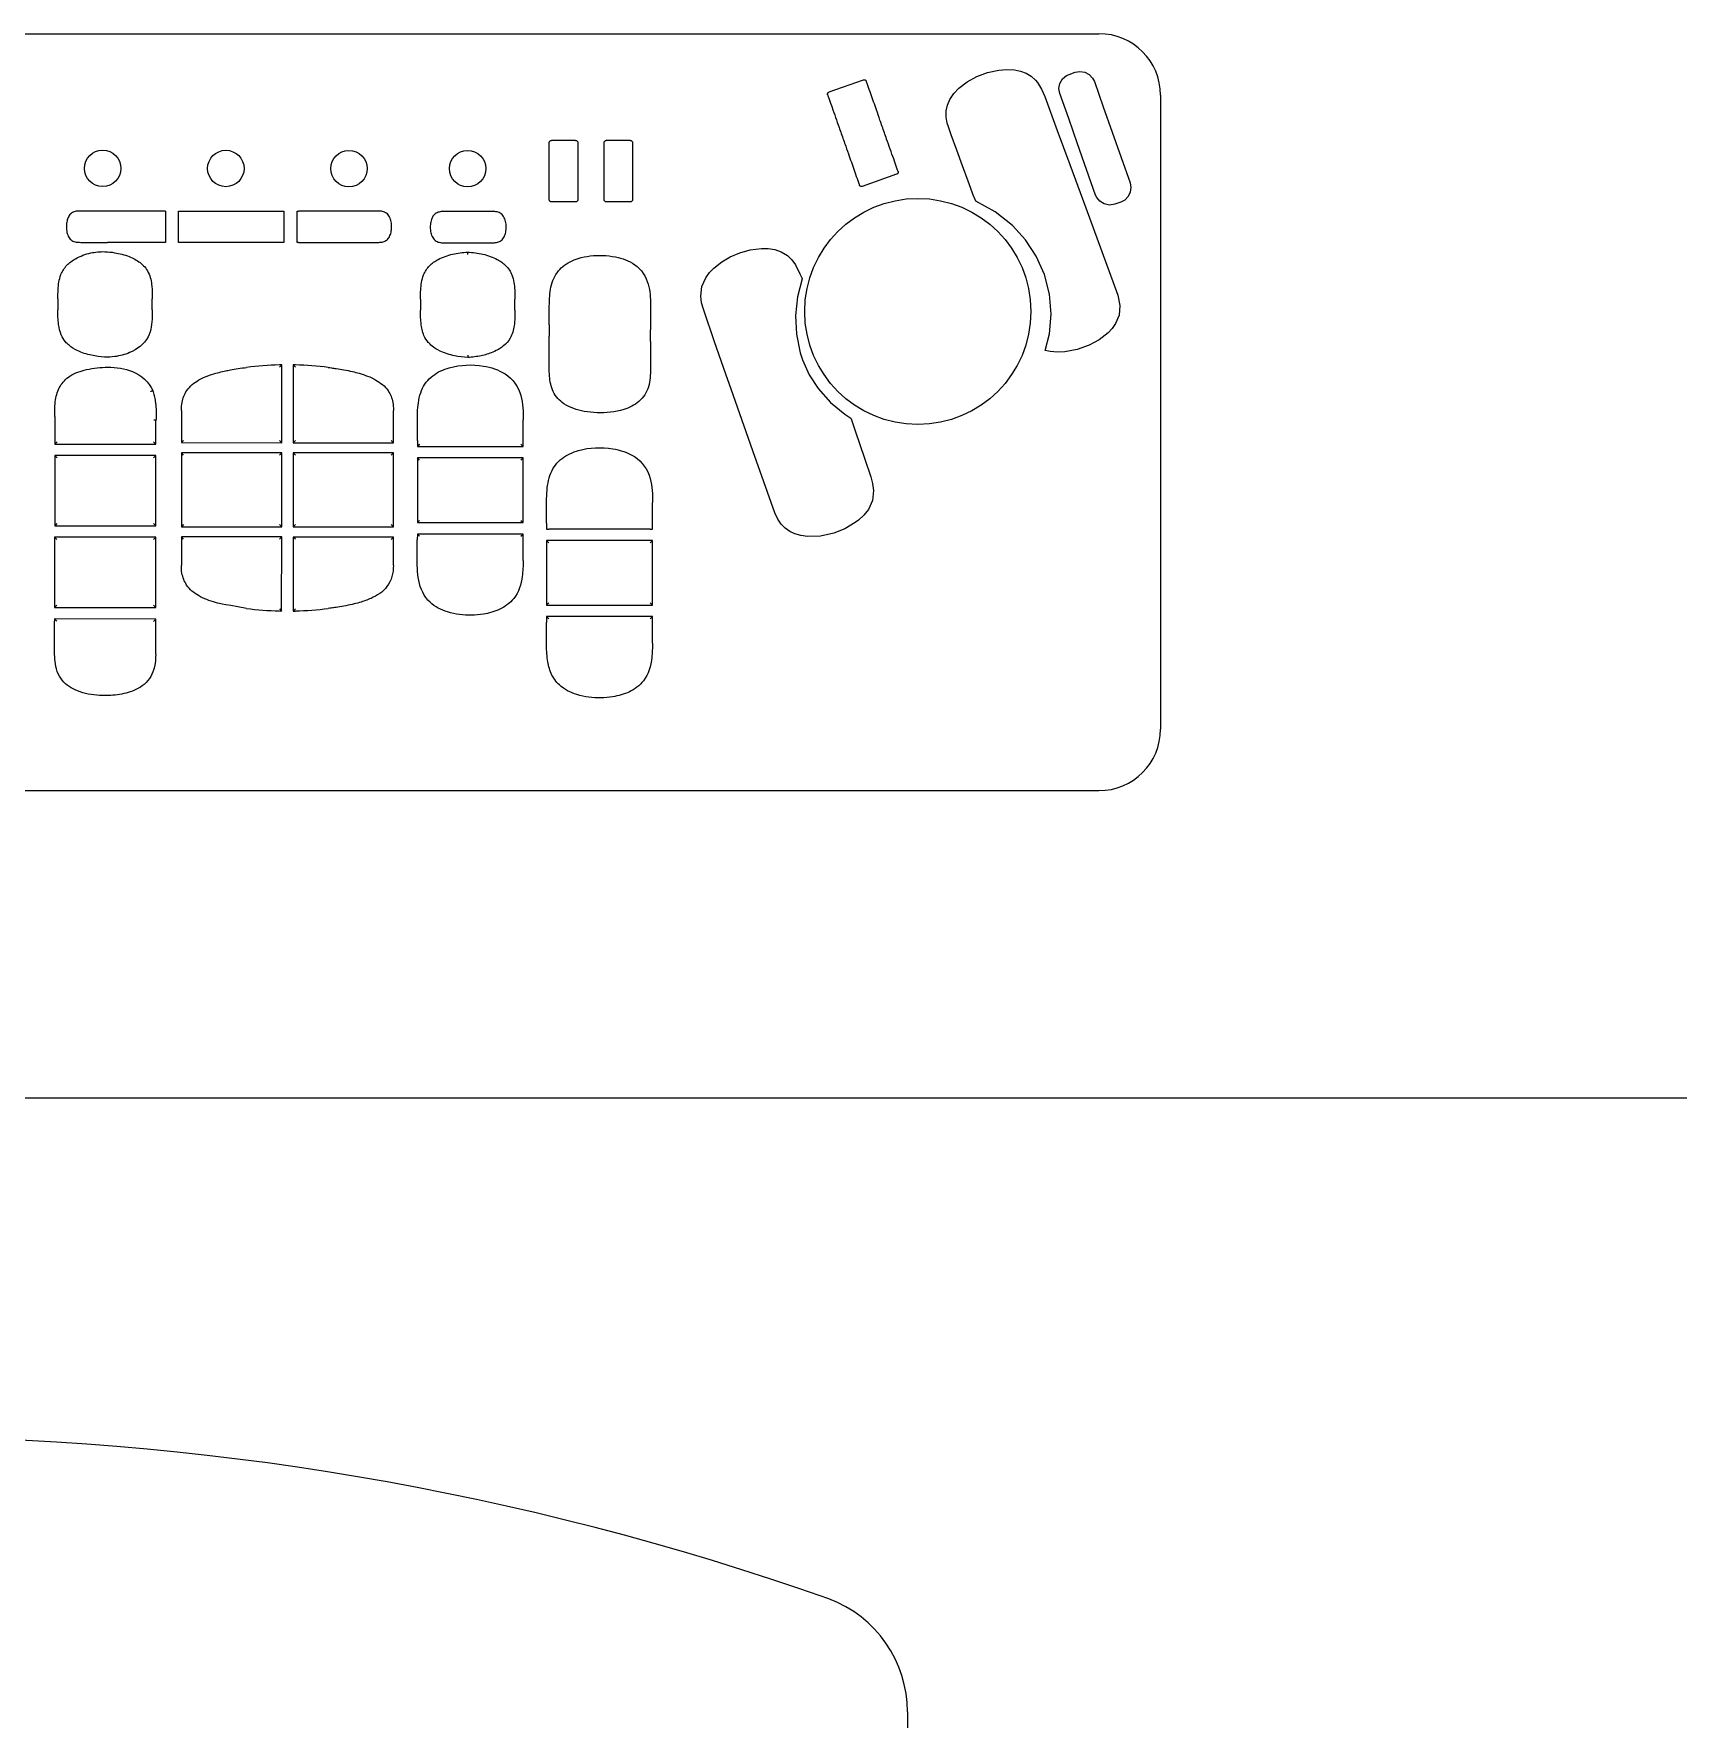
# Model space of a CAD drawing. Header units: millimetres. Extents: x -35117 to 70520, y -28859 to 27816.
# Drawn here: x -8644.7 to -8305.4, y 4858.8 to 5206.5 of the extents above; entities that cross this region are included whole.
import ezdxf

# ---------------------------------------------------------------- set-up
doc = ezdxf.new("R2010")
doc.units = ezdxf.units.MM
doc.layers.add('DRAW', color=7, linetype='Continuous', lineweight=40)
doc.layers.add('Other', color=3, linetype='Continuous', lineweight=60)

# ---------------------------------------------------------------- blocks, each defined once
blk = doc.blocks.new('клавиатура')
at = {"layer": 'DRAW', "color": 2, "lineweight": 25, "extrusion": (1, -6.50663e-16, 4.44089e-16)}
for p, q in [((303757.13, -6407.81), (304168.26, -6407.81)), ((304141.09, -6417.71), (304143.07, -6416.64)), ((304143.07, -6416.64), (304145.29, -6415.81)), ((304145.29, -6415.81), (304147.62, -6415.31)), ((304147.62, -6415.31), (304149.23, -6415.19)), ((304149.23, -6415.19), (304150.85, -6415.29)), ((304150.85, -6415.29), (304152.06, -6415.54)), ((304152.06, -6415.54), (304153.21, -6415.97)), ((304153.21, -6415.97), (304154.27, -6416.6)), ((304154.27, -6416.6), (304155.19, -6417.42)), ((304160.73, -6417.13), (304161.58, -6416.43)), ((304161.58, -6416.43), (304162.08, -6416.2)), ((304162.08, -6416.2), (304163.34, -6415.76)), ((304163.34, -6415.76), (304164.34, -6415.58)), ((304164.34, -6415.58), (304165.36, -6415.74)), ((304165.36, -6415.74), (304166.26, -6416.22)), ((304166.26, -6416.22), (304166.95, -6416.97)), ((304112.57, -6419.84), (304119.67, -6417.35)), ((304138.31, -6420.15), (304139.33, -6419.06)), ((304139.33, -6419.06), (304141.09, -6417.71)), ((304155.19, -6417.42), (304155.57, -6417.88)), ((304155.57, -6417.88), (304156.43, -6419.29)), ((304156.43, -6419.29), (304157.07, -6420.8)), ((304160, -6419.11), (304160.19, -6418.07)), ((304160.18, -6420.16), (304160, -6419.11)), ((304160.19, -6418.07), (304160.73, -6417.13)), ((304166.95, -6416.97), (304167.3, -6417.65)), ((304167.3, -6417.65), (304169.14, -6422.88)), ((304136.76, -6423.76), (304137.01, -6422.53)), ((304137.01, -6422.53), (304137.49, -6421.37)), ((304137.49, -6421.37), (304138.31, -6420.15)), ((304157.07, -6420.8), (304159.65, -6427.77)), ((304162.01, -6425.34), (304160.18, -6420.16)), ((304169.14, -6422.88), (304170.99, -6428.12)), ((304180.96, -6420.52), (304180.96, -6551.29)), ((304136.75, -6425), (304136.76, -6423.76)), ((304136.96, -6426.24), (304136.75, -6425)), ((304137.18, -6427.02), (304136.96, -6426.24)), ((304137.79, -6428.71), (304137.18, -6427.02)), ((304163.85, -6430.55), (304162.01, -6425.34)), ((304054.85, -6442.06), (304054.85, -6430.3)), ((304060.74, -6430.3), (304060.74, -6442.06)), ((304066.14, -6442.06), (304066.14, -6430.3)), ((304072.04, -6430.3), (304072.04, -6442.06)), ((304138.96, -6431.87), (304137.79, -6428.71)), ((304159.65, -6427.77), (304162.24, -6434.81)), ((304170.99, -6428.12), (304172.83, -6433.35)), ((304140.12, -6435.05), (304138.96, -6431.87)), ((304165.7, -6435.81), (304163.85, -6430.55)), ((304172.83, -6433.35), (304174.68, -6438.59)), ((304126.51, -6436.82), (304119.41, -6439.32)), ((304141.29, -6438.24), (304140.12, -6435.05)), ((304162.24, -6434.81), (304165.54, -6443.76)), ((304167.57, -6441.1), (304165.7, -6435.81)), ((304142.47, -6441.44), (304141.29, -6438.24)), ((304174.72, -6440.54), (304174.29, -6441.41)), ((304174.68, -6438.59), (304174.86, -6439.57)), ((304174.86, -6439.57), (304174.72, -6440.54)), ((303975.66, -6444.41), (303975.66, -6450.86)), ((303978.38, -6450.86), (303978.38, -6444.41)), ((303978.38, -6444.41), (304000.09, -6444.42)), ((304000.09, -6444.42), (304000.09, -6450.86)), ((304002.81, -6444.42), (304003.09, -6444.42)), ((304002.81, -6450.86), (304002.81, -6444.42)), ((304142.5, -6441.54), (304142.47, -6441.44)), ((304142.82, -6442.4), (304142.5, -6441.54)), ((304146.82, -6444.58), (304142.82, -6442.4)), ((304165.54, -6443.76), (304168.86, -6452.76)), ((304167.79, -6441.59), (304167.57, -6441.1)), ((304168.43, -6442.38), (304167.79, -6441.59)), ((304169.35, -6442.95), (304168.43, -6442.38)), ((304170.45, -6443.17), (304169.35, -6442.95)), ((304171.53, -6442.99), (304170.45, -6443.17)), ((304172.79, -6442.55), (304171.53, -6442.99)), ((304173.57, -6442.14), (304172.79, -6442.55)), ((304174.29, -6441.41), (304173.57, -6442.14)), ((304150.4, -6447.4), (304146.82, -6444.58)), ((304153.09, -6450.37), (304150.4, -6447.4)), ((303975.66, -6450.86), (303963.72, -6450.86)), ((304000.09, -6450.86), (303978.38, -6450.86)), ((304003.09, -6450.86), (304002.81, -6450.86)), ((304155.29, -6453.71), (304153.09, -6450.37)), ((304088.79, -6456.16), (304090.43, -6454.86)), ((304090.43, -6454.86), (304092.14, -6453.87)), ((304092.14, -6453.87), (304094.16, -6453)), ((304094.16, -6453), (304096.32, -6452.4)), ((304096.32, -6452.4), (304098.61, -6452.11)), ((304098.61, -6452.11), (304099.99, -6452.14)), ((304099.99, -6452.14), (304101.36, -6452.36)), ((304101.36, -6452.36), (304102.72, -6452.83)), ((304102.72, -6452.83), (304103.97, -6453.58)), ((304103.97, -6453.58), (304104.9, -6454.47)), ((304104.9, -6454.47), (304105.67, -6455.53)), ((304157, -6457.52), (304155.29, -6453.71)), ((304168.86, -6452.76), (304172.18, -6461.76)), ((304086.34, -6459.99), (304087.12, -6458.19)), ((304087.12, -6458.19), (304087.9, -6457.1)), ((304087.9, -6457.1), (304088.79, -6456.16)), ((304105.67, -6455.53), (304106.56, -6457.33)), ((304106.56, -6457.33), (304106.92, -6458.17)), ((304106.92, -6458.17), (304107.02, -6458.4)), ((304158.05, -6461.54), (304157, -6457.52)), ((304086.1, -6461.98), (304086.34, -6459.99)), ((304107.02, -6458.4), (304106.05, -6462.12)), ((304158.4, -6465.66), (304158.05, -6461.54)), ((304172.18, -6461.76), (304172.59, -6463.87)), ((303953.47, -6462.53), (303953.47, -6464.79)), ((303972.95, -6464.79), (303972.95, -6462.53)), ((304028.28, -6462.61), (304028.28, -6464.87)), ((304047.76, -6464.87), (304047.76, -6462.61)), ((304086.27, -6463.34), (304086.1, -6461.98)), ((304086.64, -6464.65), (304086.27, -6463.34)), ((304088.95, -6471.39), (304086.64, -6464.65)), ((304106.05, -6462.12), (304105.64, -6465.94)), ((304172.59, -6463.87), (304172.42, -6465.86)), ((304054.86, -6467.88), (304054.86, -6470.25)), ((304105.64, -6465.94), (304105.83, -6469.84)), ((304158.04, -6469.75), (304158.4, -6465.66)), ((304170.97, -6468.65), (304170.13, -6469.54)), ((304171.68, -6467.63), (304170.97, -6468.65)), ((304172.42, -6465.86), (304171.68, -6467.63)), ((304075.74, -6471.31), (304075.74, -6468.92)), ((304091.28, -6478.07), (304088.95, -6471.39)), ((304105.83, -6469.84), (304106.63, -6473.65)), ((304157.15, -6473.18), (304158.04, -6469.75)), ((304166.24, -6472.06), (304163.79, -6472.94)), ((304168.29, -6470.96), (304166.24, -6472.06)), ((304170.13, -6469.54), (304168.29, -6470.96)), ((304106.63, -6473.65), (304107.1, -6475.07)), ((304107.1, -6475.07), (304108.5, -6478.18)), ((304158.22, -6473.4), (304157.15, -6473.18)), ((304159.71, -6473.51), (304158.22, -6473.4)), ((304161.18, -6473.44), (304159.71, -6473.51)), ((304163.79, -6472.94), (304161.18, -6473.44)), ((303999.66, -6476.14), (303999.17, -6476.15)), ((303999.19, -6476.62), (303999.66, -6476.14)), ((303999.65, -6492.2), (303999.66, -6476.14)), ((304002.01, -6476.14), (304002, -6492.21)), ((304002.48, -6476.62), (304002.01, -6476.14)), ((304002.49, -6476.15), (304002.01, -6476.14)), ((304092.36, -6481.18), (304091.28, -6478.07)), ((304108.5, -6478.18), (304110.31, -6481.02)), ((304096.84, -6493.89), (304092.36, -6481.18)), ((304110.31, -6481.02), (304112.84, -6483.9)), ((303978.95, -6485.53), (303978.95, -6492.19)), ((304022.7, -6492.22), (304022.71, -6485.55)), ((304112.84, -6483.9), (304115.79, -6486.32)), ((303952.82, -6486.8), (303952.82, -6492.48)), ((303973.7, -6492.5), (303973.71, -6487.59)), ((304049.47, -6492.97), (304049.49, -6487.49)), ((304115.79, -6486.32), (304117.05, -6487.13)), ((304117.05, -6487.13), (304117.11, -6487.3)), ((304117.11, -6487.3), (304117.93, -6489.72)), ((303953.29, -6492.01), (303952.82, -6492.48)), ((303952.82, -6492.48), (303973.7, -6492.5)), ((303973.23, -6492.03), (303973.7, -6492.5)), ((303979.42, -6491.72), (303978.95, -6492.19)), ((303978.95, -6492.19), (303999.65, -6492.2)), ((303999.18, -6491.73), (303999.65, -6492.2)), ((304002.47, -6491.74), (304002, -6492.21)), ((304002, -6492.21), (304022.7, -6492.22)), ((304022.23, -6491.74), (304022.7, -6492.22)), ((304027.63, -6491.73), (304027.63, -6492.96)), ((304028.1, -6492.49), (304027.63, -6492.96)), ((304027.63, -6492.96), (304049.47, -6492.97)), ((304049, -6492.5), (304049.47, -6492.97)), ((304117.93, -6489.72), (304119.87, -6495.42)), ((303952.82, -6494.83), (303952.81, -6509.35)), ((303973.7, -6494.85), (303952.82, -6494.83)), ((303953.29, -6495.3), (303952.82, -6494.83)), ((303973.23, -6495.32), (303973.7, -6494.85)), ((303973.69, -6509.37), (303973.7, -6494.85)), ((303978.95, -6494.27), (303978.94, -6509.56)), ((303979.42, -6494.74), (303978.95, -6494.27)), ((303999.65, -6494.28), (303978.95, -6494.27)), ((303999.18, -6494.75), (303999.65, -6494.28)), ((303999.64, -6509.57), (303999.65, -6494.28)), ((304002, -6494.28), (304001.99, -6509.57)), ((304002.47, -6494.75), (304002, -6494.28)), ((304022.7, -6494.29), (304002, -6494.28)), ((304022.23, -6494.76), (304022.7, -6494.29)), ((304022.7, -6509.58), (304022.7, -6494.29)), ((304028.1, -6495.8), (304027.63, -6495.33)), ((304027.63, -6495.33), (304027.63, -6508.69)), ((304049.46, -6495.33), (304027.63, -6495.33)), ((304048.99, -6495.8), (304049.46, -6495.33)), ((304049.46, -6508.69), (304049.46, -6495.33)), ((304099.1, -6500.26), (304096.84, -6493.89)), ((304119.87, -6495.42), (304121.18, -6499.26)), ((304121.18, -6499.26), (304121.56, -6500.63)), ((304101.37, -6506.66), (304099.1, -6500.26)), ((304121.75, -6502.03), (304121.53, -6504.1)), ((304121.56, -6500.63), (304121.75, -6502.03)), ((304076.14, -6510.04), (304076.15, -6504.56)), ((304101.97, -6507.95), (304101.37, -6506.66)), ((304120.68, -6505.96), (304119.75, -6507.15)), ((304121.53, -6504.1), (304120.68, -6505.96)), ((303953.28, -6508.88), (303952.81, -6509.35)), ((303952.81, -6509.35), (303973.69, -6509.37)), ((303973.22, -6508.9), (303973.69, -6509.37)), ((303979.41, -6509.09), (303978.94, -6509.56)), ((303978.94, -6509.56), (303999.64, -6509.57)), ((303999.17, -6509.1), (303999.64, -6509.57)), ((304002.46, -6509.1), (304001.99, -6509.57)), ((304001.99, -6509.57), (304022.7, -6509.58)), ((304022.23, -6509.11), (304022.7, -6509.58)), ((304028.1, -6508.22), (304027.63, -6508.69)), ((304027.63, -6508.69), (304049.46, -6508.69)), ((304048.99, -6508.22), (304049.46, -6508.69)), ((304054.3, -6508.81), (304054.3, -6510.03)), ((304054.3, -6510.03), (304054.77, -6510.03)), ((304075.67, -6510.04), (304054.77, -6510.03)), ((304075.67, -6510.04), (304076.14, -6510.04)), ((304102.67, -6508.98), (304101.97, -6507.95)), ((304103.5, -6509.85), (304102.67, -6508.98)), ((304104.46, -6510.52), (304103.5, -6509.85)), ((304105.49, -6511.01), (304104.46, -6510.52)), ((304115.83, -6509.94), (304113.53, -6510.84)), ((304117.99, -6508.67), (304115.83, -6509.94)), ((304118.66, -6508.17), (304117.99, -6508.67)), ((304119.75, -6507.15), (304118.66, -6508.17)), ((303952.8, -6511.7), (303952.79, -6526.22)), ((303973.69, -6511.71), (303952.8, -6511.7)), ((303953.27, -6512.17), (303952.8, -6511.7)), ((303973.22, -6512.18), (303973.69, -6511.71)), ((303973.68, -6526.23), (303973.69, -6511.71)), ((303979.41, -6512.12), (303978.94, -6511.64)), ((303978.94, -6511.64), (303978.94, -6517.53)), ((303999.64, -6511.65), (303978.94, -6511.64)), ((303999.17, -6512.13), (303999.64, -6511.65)), ((303999.63, -6526.94), (303999.64, -6511.65)), ((304002.46, -6512.13), (304001.99, -6511.66)), ((304001.99, -6511.66), (304001.99, -6526.94)), ((304022.7, -6511.67), (304001.99, -6511.66)), ((304022.22, -6512.14), (304022.7, -6511.67)), ((304022.69, -6517.55), (304022.7, -6511.67)), ((304027.63, -6511.04), (304027.62, -6512.22)), ((304028.1, -6511.51), (304027.63, -6511.04)), ((304049.45, -6511.04), (304027.63, -6511.04)), ((304048.98, -6511.51), (304049.45, -6511.04)), ((304049.45, -6516.5), (304049.45, -6511.04)), ((304076.14, -6512.38), (304054.27, -6512.39)), ((304054.74, -6512.86), (304054.27, -6512.39)), ((304054.27, -6512.39), (304054.27, -6525.72)), ((304075.67, -6512.85), (304076.14, -6512.38)), ((304076.13, -6525.72), (304076.14, -6512.38)), ((304106.78, -6511.38), (304105.49, -6511.01)), ((304108.09, -6511.56), (304106.78, -6511.38)), ((304110.83, -6511.46), (304108.09, -6511.56)), ((304113.53, -6510.84), (304110.83, -6511.46)), ((303953.26, -6525.75), (303952.79, -6526.22)), ((303952.79, -6526.22), (303973.68, -6526.23)), ((303973.21, -6525.75), (303973.68, -6526.23)), ((303999.15, -6526.92), (303999.63, -6526.94)), ((303999.16, -6526.45), (303999.63, -6526.94)), ((304002.46, -6526.46), (304001.99, -6526.94)), ((304001.99, -6526.94), (304002.47, -6526.93)), ((304054.74, -6525.25), (304054.27, -6525.72)), ((304054.27, -6525.72), (304076.13, -6525.72)), ((304075.66, -6525.25), (304076.13, -6525.72)), ((303973.67, -6528.59), (303952.79, -6528.57)), ((303953.26, -6529.04), (303952.79, -6528.57)), ((303952.79, -6528.57), (303952.79, -6529.04)), ((303973.2, -6529.06), (303973.67, -6528.59)), ((303973.67, -6535.84), (303973.67, -6528.59)), ((304054.29, -6528.06), (304054.29, -6529.28)), ((304076.13, -6528.07), (304054.29, -6528.06)), ((304054.76, -6528.53), (304054.29, -6528.06)), ((304075.66, -6528.54), (304076.13, -6528.07)), ((304076.14, -6533.55), (304076.13, -6528.07)), ((303757.13, -6563.99), (304168.26, -6563.99))]:
    blk.add_line(p, q, dxfattribs=at)
at = {"layer": 'DRAW', "color": 2, "lineweight": 25, "extrusion": (-1, 5.03368e-15, 4.44089e-16)}
blk.add_line((304180.96, -6420.52), (304180.96, -6551.29), dxfattribs=at)
at = {"layer": 'DRAW', "color": 2, "lineweight": 25}
for centre, radius in [((303962.71, -6435.61), 3.76), ((303988.12, -6435.62), 3.76), ((304013.52, -6435.64), 3.76), ((304037.99, -6435.65), 3.76), ((304130.88, -6465.12), 23.33)]:
    blk.add_circle(centre, radius, dxfattribs=at)
for centre, radius, start, end in [((304168.26, -6420.52), 12.7, 0, 90), ((304000.8, -6542.47), 66.34, 91.4052, 97.2718), ((304000.8, -6542.47), 66.34, 82.6736, 88.5401), ((304000.84, -6460.6), 66.34, 262.6736, 268.5401), ((304000.84, -6460.6), 66.34, 271.4052, 277.2718), ((304168.26, -6551.29), 12.7, 270, 0)]:
    blk.add_arc(centre, radius, start, end, dxfattribs=at)
for points, knots in [([(304112.28, -6420.44), (304112.26, -6420.38), (304112.25, -6420.32), (304112.26, -6420.2), (304112.28, -6420.14), (304112.33, -6420.03), (304112.36, -6419.98), (304112.43, -6419.92), (304112.46, -6419.9), (304112.51, -6419.87), (304112.54, -6419.85), (304112.57, -6419.84)], [0, 0, 0, 0, 0.1953222, 0.1953222, 0.3906445, 0.3906445, 0.5859667, 0.5859667, 0.6866869, 0.6866869, 0.7874071, 0.7874071, 0.7874071, 0.7874071]), ([(304119.67, -6417.35), (304119.73, -6417.33), (304119.79, -6417.32), (304119.91, -6417.32), (304119.97, -6417.34), (304120.08, -6417.39), (304120.13, -6417.43), (304120.2, -6417.5), (304120.22, -6417.52), (304120.25, -6417.58), (304120.26, -6417.61), (304120.27, -6417.64)], [0, 0, 0, 0, 0.1953222, 0.1953222, 0.3906445, 0.3906445, 0.5859667, 0.5859667, 0.6866869, 0.6866869, 0.7874071, 0.7874071, 0.7874071, 0.7874071]), ([(304126.8, -6436.22), (304126.8, -6436.22), (304126.8, -6436.22), (304126.79, -6436.19), (304126.77, -6436.15), (304126.69, -6435.91), (304126.6, -6435.64), (304126.31, -6434.83), (304126.11, -6434.25), (304125.43, -6432.31), (304124.94, -6430.93), (304124.15, -6428.67), (304123.84, -6427.8), (304123.38, -6426.49), (304123.23, -6426.06), (304122.83, -6424.93), (304122.59, -6424.23), (304121.96, -6422.43), (304121.57, -6421.33), (304120.98, -6419.65), (304120.77, -6419.05), (304120.48, -6418.24), (304120.39, -6417.96), (304120.3, -6417.72), (304120.29, -6417.67), (304120.27, -6417.64), (304120.27, -6417.64), (304120.27, -6417.64)], [44.941364, 44.941364, 44.941364, 44.941364, 45.039459, 45.039459, 45.2963, 45.2963, 46.323664, 46.323664, 48.378393, 48.378393, 53.074915, 53.074915, 56.010241, 56.010241, 57.477904, 57.477904, 59.826165, 59.826165, 63.583382, 63.583382, 65.667464, 65.667464, 66.709505, 66.709505, 66.970015, 66.970015, 67.079117, 67.079117, 67.079117, 67.079117]), ([(304112.28, -6420.44), (304112.28, -6420.44), (304112.29, -6420.46), (304112.31, -6420.51), (304112.32, -6420.55), (304112.41, -6420.8), (304112.5, -6421.07), (304112.79, -6421.88), (304112.99, -6422.46), (304113.67, -6424.39), (304114.15, -6425.76), (304114.94, -6428), (304115.24, -6428.87), (304115.7, -6430.17), (304115.85, -6430.6), (304116.25, -6431.72), (304116.49, -6432.42), (304117.12, -6434.21), (304117.5, -6435.3), (304118.09, -6436.97), (304118.3, -6437.56), (304118.59, -6438.38), (304118.68, -6438.65), (304118.77, -6438.91), (304118.79, -6438.96), (304118.81, -6439.01), (304118.81, -6439.03), (304118.81, -6439.03)], [44.85934, 44.85934, 44.85934, 44.85934, 45.024443, 45.024443, 45.279715, 45.279715, 46.300804, 46.300804, 48.342982, 48.342982, 53.010819, 53.010819, 55.928216, 55.928216, 57.386915, 57.386915, 59.720833, 59.720833, 63.455102, 63.455102, 65.526454, 65.526454, 66.56213, 66.56213, 66.82105, 66.82105, 66.997093, 66.997093, 66.997093, 66.997093]), ([(304054.85, -6430.3), (304054.85, -6430.24), (304054.86, -6430.18), (304054.91, -6430.06), (304054.94, -6430.01), (304055.03, -6429.92), (304055.08, -6429.89), (304055.17, -6429.85), (304055.2, -6429.84), (304055.26, -6429.83), (304055.29, -6429.83), (304055.32, -6429.83)], [0, 0, 0, 0, 0.1953222, 0.1953222, 0.3906445, 0.3906445, 0.5859667, 0.5859667, 0.6866869, 0.6866869, 0.7874071, 0.7874071, 0.7874071, 0.7874071]), ([(304060.27, -6429.83), (304060.27, -6429.83), (304060.27, -6429.83), (304060.24, -6429.83), (304060.13, -6429.83), (304059.65, -6429.83), (304059.18, -6429.83), (304058.41, -6429.83), (304058.1, -6429.83), (304057.65, -6429.83), (304057.49, -6429.83), (304057.1, -6429.83), (304056.86, -6429.83), (304056.26, -6429.83), (304055.89, -6429.83), (304055.48, -6429.83), (304055.35, -6429.83), (304055.32, -6429.83), (304055.32, -6429.83), (304055.32, -6429.83)], [13.692696, 13.692696, 13.692696, 13.692696, 13.782472, 13.782472, 14.457939, 14.457939, 16.001865, 16.001865, 16.966818, 16.966818, 17.449294, 17.449294, 18.221257, 18.221257, 19.456397, 19.456397, 20.141514, 20.141514, 20.24094, 20.24094, 20.24094, 20.24094]), ([(304060.27, -6429.83), (304060.33, -6429.83), (304060.4, -6429.84), (304060.51, -6429.89), (304060.56, -6429.92), (304060.65, -6430.01), (304060.68, -6430.06), (304060.72, -6430.14), (304060.73, -6430.17), (304060.74, -6430.24), (304060.74, -6430.27), (304060.74, -6430.3)], [0, 0, 0, 0, 0.1953222, 0.1953222, 0.3906445, 0.3906445, 0.5859667, 0.5859667, 0.6866869, 0.6866869, 0.7874071, 0.7874071, 0.7874071, 0.7874071]), ([(304066.14, -6430.3), (304066.14, -6430.24), (304066.16, -6430.18), (304066.2, -6430.06), (304066.24, -6430.01), (304066.32, -6429.92), (304066.37, -6429.89), (304066.46, -6429.85), (304066.49, -6429.84), (304066.55, -6429.83), (304066.58, -6429.83), (304066.61, -6429.83)], [0, 0, 0, 0, 0.1953222, 0.1953222, 0.3906445, 0.3906445, 0.5859667, 0.5859667, 0.6866869, 0.6866869, 0.7874071, 0.7874071, 0.7874071, 0.7874071]), ([(304071.56, -6429.83), (304071.57, -6429.83), (304071.56, -6429.83), (304071.52, -6429.83), (304071.4, -6429.83), (304070.92, -6429.83), (304070.45, -6429.83), (304069.69, -6429.83), (304069.39, -6429.83), (304068.94, -6429.83), (304068.79, -6429.83), (304068.4, -6429.83), (304068.16, -6429.83), (304067.57, -6429.83), (304067.21, -6429.83), (304066.79, -6429.83), (304066.67, -6429.83), (304066.62, -6429.83), (304066.61, -6429.83), (304066.61, -6429.83)], [13.636474, 13.636474, 13.636474, 13.636474, 13.771413, 13.771413, 14.4373, 14.4373, 15.959328, 15.959328, 16.910595, 16.910595, 17.386229, 17.386229, 18.147243, 18.147243, 19.364865, 19.364865, 20.040265, 20.040265, 20.184717, 20.184717, 20.184717, 20.184717]), ([(304071.57, -6429.83), (304071.63, -6429.83), (304071.69, -6429.84), (304071.8, -6429.89), (304071.85, -6429.92), (304071.94, -6430.01), (304071.97, -6430.06), (304072.01, -6430.14), (304072.02, -6430.17), (304072.03, -6430.24), (304072.04, -6430.27), (304072.04, -6430.3)], [0, 0, 0, 0, 0.1953222, 0.1953222, 0.3906445, 0.3906445, 0.5859667, 0.5859667, 0.6866869, 0.6866869, 0.7874071, 0.7874071, 0.7874071, 0.7874071]), ([(304126.8, -6436.22), (304126.82, -6436.28), (304126.83, -6436.34), (304126.82, -6436.46), (304126.81, -6436.52), (304126.76, -6436.63), (304126.72, -6436.68), (304126.65, -6436.75), (304126.63, -6436.76), (304126.57, -6436.8), (304126.54, -6436.81), (304126.51, -6436.82)], [0, 0, 0, 0, 0.1953222, 0.1953222, 0.3906445, 0.3906445, 0.5859667, 0.5859667, 0.6866869, 0.6866869, 0.7874071, 0.7874071, 0.7874071, 0.7874071]), ([(304119.41, -6439.32), (304119.35, -6439.34), (304119.29, -6439.35), (304119.17, -6439.34), (304119.11, -6439.32), (304119, -6439.27), (304118.95, -6439.23), (304118.89, -6439.17), (304118.87, -6439.14), (304118.84, -6439.09), (304118.82, -6439.06), (304118.81, -6439.03)], [0, 0, 0, 0, 0.1953222, 0.1953222, 0.3906445, 0.3906445, 0.5859667, 0.5859667, 0.6866869, 0.6866869, 0.7874071, 0.7874071, 0.7874071, 0.7874071]), ([(303975.66, -6444.41), (303975.14, -6444.41), (303973.85, -6444.41), (303971.88, -6444.41), (303969.86, -6444.41), (303968.04, -6444.41), (303966.36, -6444.41), (303964.8, -6444.41), (303963.38, -6444.41), (303962.11, -6444.41), (303960.93, -6444.41), (303959.85, -6444.41), (303958.86, -6444.42), (303957.94, -6444.39), (303957.06, -6444.45), (303956.23, -6444.79), (303955.64, -6445.51), (303955.31, -6446.43), (303955.19, -6447.46), (303955.25, -6448.54), (303955.53, -6449.56), (303956.12, -6450.41), (303957.01, -6450.81), (303957.97, -6450.87), (303958.95, -6450.86), (303960, -6450.86), (303961.15, -6450.86), (303962.4, -6450.86), (303963.27, -6450.86), (303963.72, -6450.86)], [0, 0, 0, 0, 1.671669, 4.113042, 6.265855, 8.107199, 9.915871, 11.646103, 13.084314, 14.438504, 15.698206, 16.836414, 17.882348, 18.852411, 19.774457, 20.670861, 21.628701, 22.652188, 23.751605, 24.921994, 26.073327, 27.104943, 28.083891, 29.086784, 30.124534, 31.225942, 32.4369, 33.789509, 35.21568, 35.21568, 35.21568, 35.21568]), ([(304003.09, -6450.86), (304003.84, -6450.86), (304005.29, -6450.86), (304007.34, -6450.86), (304009.18, -6450.86), (304010.88, -6450.86), (304012.46, -6450.86), (304013.91, -6450.86), (304015.21, -6450.87), (304016.39, -6450.87), (304017.51, -6450.87), (304018.52, -6450.87), (304019.45, -6450.87), (304020.34, -6450.85), (304021.18, -6450.57), (304021.83, -6449.91), (304022.19, -6449.01), (304022.35, -6447.99), (304022.32, -6446.91), (304022.07, -6445.87), (304021.54, -6444.97), (304020.67, -6444.49), (304019.72, -6444.4), (304018.73, -6444.42), (304018.05, -6444.42), (304017.7, -6444.42)], [0, 0, 0, 0, 2.380136, 4.632939, 6.522215, 8.232446, 10.057643, 11.561363, 12.843337, 14.184371, 15.334769, 16.407447, 17.381435, 18.307831, 19.215458, 20.126026, 21.159225, 22.248271, 23.419463, 24.565135, 25.63835, 26.615669, 27.613158, 28.650146, 29.767732, 29.767732, 29.767732, 29.767732]), ([(304017.7, -6444.42), (304016.63, -6444.42), (304014.44, -6444.42), (304010.97, -6444.42), (304007.16, -6444.42), (304004.49, -6444.42), (304003.09, -6444.42)], [0, 0, 0, 0, 3.403548, 6.981672, 11.060986, 15.506549, 15.506549, 15.506549, 15.506549]), ([(304055.32, -6442.53), (304055.26, -6442.53), (304055.2, -6442.52), (304055.09, -6442.47), (304055.03, -6442.44), (304054.95, -6442.35), (304054.91, -6442.3), (304054.88, -6442.21), (304054.87, -6442.18), (304054.85, -6442.12), (304054.85, -6442.09), (304054.85, -6442.06)], [0, 0, 0, 0, 0.1953222, 0.1953222, 0.3906445, 0.3906445, 0.5859667, 0.5859667, 0.6866869, 0.6866869, 0.7874071, 0.7874071, 0.7874071, 0.7874071]), ([(304060.27, -6442.53), (304060.27, -6442.53), (304060.27, -6442.53), (304060.26, -6442.53), (304060.23, -6442.53), (304060.11, -6442.53), (304059.96, -6442.53), (304059.62, -6442.53), (304059.16, -6442.53), (304058.69, -6442.53), (304058.4, -6442.53), (304058.1, -6442.53), (304057.8, -6442.53), (304057.65, -6442.53), (304057.5, -6442.53), (304057.35, -6442.53), (304057.11, -6442.53), (304056.87, -6442.53), (304056.64, -6442.53), (304056.28, -6442.53), (304055.92, -6442.53), (304055.65, -6442.53), (304055.5, -6442.53), (304055.37, -6442.53), (304055.33, -6442.53), (304055.33, -6442.53), (304055.32, -6442.53), (304055.32, -6442.53)], [6.026334, 6.026334, 6.026334, 6.026334, 6.161273, 6.161273, 6.161273, 6.82716, 6.82716, 6.82716, 8.349188, 8.349188, 8.349188, 9.300456, 9.300456, 9.300456, 9.77609, 9.77609, 9.77609, 10.537104, 10.537104, 10.537104, 11.754726, 11.754726, 11.754726, 12.430126, 12.430126, 12.430126, 12.574578, 12.574578, 12.574578, 12.574578]), ([(304060.74, -6442.06), (304060.74, -6442.12), (304060.73, -6442.18), (304060.69, -6442.29), (304060.65, -6442.35), (304060.57, -6442.43), (304060.51, -6442.47), (304060.43, -6442.5), (304060.4, -6442.51), (304060.34, -6442.53), (304060.31, -6442.53), (304060.27, -6442.53)], [0, 0, 0, 0, 0.1953222, 0.1953222, 0.3906445, 0.3906445, 0.5859667, 0.5859667, 0.6866869, 0.6866869, 0.7874071, 0.7874071, 0.7874071, 0.7874071]), ([(304066.61, -6442.53), (304066.55, -6442.53), (304066.49, -6442.52), (304066.38, -6442.47), (304066.33, -6442.44), (304066.24, -6442.35), (304066.2, -6442.3), (304066.17, -6442.21), (304066.16, -6442.18), (304066.15, -6442.12), (304066.14, -6442.09), (304066.14, -6442.06)], [0, 0, 0, 0, 0.1953222, 0.1953222, 0.3906445, 0.3906445, 0.5859667, 0.5859667, 0.6866869, 0.6866869, 0.7874071, 0.7874071, 0.7874071, 0.7874071]), ([(304071.57, -6442.53), (304071.57, -6442.53), (304071.56, -6442.53), (304071.56, -6442.53), (304071.54, -6442.53), (304071.42, -6442.53), (304071.27, -6442.53), (304070.94, -6442.53), (304070.47, -6442.53), (304070, -6442.53), (304069.7, -6442.53), (304069.39, -6442.53), (304069.09, -6442.53), (304068.94, -6442.53), (304068.79, -6442.53), (304068.63, -6442.53), (304068.39, -6442.53), (304068.15, -6442.53), (304067.92, -6442.53), (304067.55, -6442.53), (304067.19, -6442.53), (304066.92, -6442.53), (304066.77, -6442.53), (304066.65, -6442.53), (304066.62, -6442.53), (304066.62, -6442.53), (304066.61, -6442.53), (304066.61, -6442.53)], [5.974175, 5.974175, 5.974175, 5.974175, 6.064879, 6.064879, 6.064879, 6.740149, 6.740149, 6.740149, 8.283625, 8.283625, 8.283625, 9.248297, 9.248297, 9.248297, 9.730633, 9.730633, 9.730633, 10.50237, 10.50237, 10.50237, 11.73715, 11.73715, 11.73715, 12.422067, 12.422067, 12.422067, 12.522418, 12.522418, 12.522418, 12.522418]), ([(304072.04, -6442.06), (304072.04, -6442.12), (304072.02, -6442.18), (304071.98, -6442.29), (304071.94, -6442.35), (304071.86, -6442.43), (304071.81, -6442.47), (304071.72, -6442.5), (304071.69, -6442.51), (304071.63, -6442.53), (304071.6, -6442.53), (304071.57, -6442.53)], [0, 0, 0, 0, 0.1953222, 0.1953222, 0.3906445, 0.3906445, 0.5859667, 0.5859667, 0.6866869, 0.6866869, 0.7874071, 0.7874071, 0.7874071, 0.7874071]), ([(304041.29, -6444.5), (304040.98, -6444.5), (304040.26, -6444.5), (304039.12, -6444.5), (304037.84, -6444.5), (304036.55, -6444.5), (304035.33, -6444.5), (304034.24, -6444.5), (304033.26, -6444.5), (304032.33, -6444.51), (304031.46, -6444.79), (304030.78, -6445.48), (304030.42, -6446.42), (304030.27, -6447.48), (304030.32, -6448.59), (304030.61, -6449.65), (304031.22, -6450.52), (304032.16, -6450.92), (304033.14, -6450.96), (304034.07, -6450.95), (304034.68, -6450.95), (304034.96, -6450.95)], [0, 0, 0, 0, 0.983024, 2.283967, 3.620642, 5.063425, 6.377132, 7.509203, 8.539487, 9.504367, 10.446511, 11.393025, 12.461636, 13.594565, 14.800466, 15.965839, 17.047768, 18.056716, 19.089526, 20.155314, 21.035913, 21.035913, 21.035913, 21.035913]), ([(304034.96, -6450.95), (304035.21, -6450.95), (304035.86, -6450.95), (304037.02, -6450.95), (304038.43, -6450.95), (304039.8, -6450.95), (304040.92, -6450.94), (304041.87, -6450.95), (304042.77, -6450.94), (304043.7, -6450.96), (304044.59, -6450.75), (304045.34, -6450.17), (304045.77, -6449.26), (304045.97, -6448.22), (304045.96, -6447.11), (304045.73, -6446.02), (304045.2, -6445.09), (304044.31, -6444.57), (304043.33, -6444.48), (304042.33, -6444.5), (304041.64, -6444.5), (304041.29, -6444.5)], [0, 0, 0, 0, 0.777886, 2.083087, 3.690397, 5.27529, 6.444988, 7.254922, 8.311504, 9.288768, 10.230025, 11.16031, 12.214782, 13.329174, 14.534812, 15.722325, 16.832241, 17.837345, 18.863359, 19.920065, 21.048096, 21.048096, 21.048096, 21.048096]), ([(303953.47, -6462.53), (303953.47, -6461.9), (303953.48, -6461.26), (303953.58, -6459.59), (303953.71, -6458.54), (303954.38, -6456.81), (303954.81, -6456.15), (303955.85, -6455.05), (303956.46, -6454.61), (303958.09, -6453.68), (303959.15, -6453.3), (303961.19, -6452.85), (303962.16, -6452.76), (303963.13, -6452.79)], [0, 0, 0, 0, 2.002347, 2.002347, 5.206101, 5.206101, 7.432664, 7.432664, 9.659226, 9.659226, 13.080616, 13.080616, 16.018773, 16.018773, 16.018773, 16.018773]), ([(303963.13, -6452.79), (303963.13, -6452.79), (303963.13, -6452.79), (303963.14, -6452.79), (303963.15, -6452.79), (303963.16, -6452.79), (303963.17, -6452.79), (303963.19, -6452.79), (303963.2, -6452.79), (303963.21, -6452.79)], [0, 0, 0, 0, 0.01098657, 0.01098657, 0.02856508, 0.02856508, 0.05669069, 0.05669069, 0.08789254, 0.08789254, 0.08789254, 0.08789254]), ([(303963.21, -6452.79), (303963.86, -6452.82), (303964.51, -6452.89), (303966.19, -6453.16), (303967.21, -6453.42), (303968.97, -6454.12), (303969.74, -6454.52), (303971.11, -6455.57), (303971.73, -6456.26), (303972.57, -6457.97), (303972.76, -6458.96), (303972.94, -6460.8), (303972.95, -6461.68), (303972.95, -6462.53)], [0, 0, 0, 0, 2.009659, 2.009659, 5.225112, 5.225112, 7.797475, 7.797475, 10.369838, 10.369838, 13.355244, 13.355244, 16.077269, 16.077269, 16.077269, 16.077269]), ([(304028.28, -6462.61), (304028.28, -6461.98), (304028.29, -6461.34), (304028.39, -6459.65), (304028.52, -6458.6), (304029.2, -6456.88), (304029.62, -6456.23), (304030.68, -6455.17), (304031.28, -6454.75), (304032.86, -6453.9), (304033.87, -6453.55), (304035.92, -6453.06), (304036.97, -6452.92), (304038.02, -6452.87)], [0, 0, 0, 0, 2.010926, 2.010926, 5.228408, 5.228408, 7.409939, 7.409939, 9.59147, 9.59147, 12.832119, 12.832119, 16.087409, 16.087409, 16.087409, 16.087409]), ([(304038.02, -6452.87), (304039.07, -6452.92), (304040.13, -6453.06), (304042.18, -6453.55), (304043.18, -6453.9), (304044.77, -6454.75), (304045.37, -6455.17), (304046.43, -6456.23), (304046.85, -6456.88), (304047.53, -6458.6), (304047.66, -6459.65), (304047.76, -6461.34), (304047.76, -6461.98), (304047.76, -6462.61)], [0, 0, 0, 0, 3.25529, 3.25529, 6.495939, 6.495939, 8.67747, 8.67747, 10.859001, 10.859001, 14.076483, 14.076483, 16.087409, 16.087409, 16.087409, 16.087409]), ([(304038.02, -6453.34), (304038.02, -6453.34), (304038.02, -6453.34), (304038.02, -6453.31), (304038.02, -6453.28), (304038.02, -6453.22), (304038.02, -6453.19), (304038.02, -6453.1), (304038.02, -6453.05), (304038.02, -6452.97), (304038.02, -6452.93), (304038.02, -6452.89), (304038.02, -6452.87), (304038.02, -6452.87)], [-0.0010623, -0.0010623, -0.0010623, -0.0010623, 0, 0, 0.100433, 0.100433, 0.2008579, 0.2008579, 0.3962958, 0.3962958, 0.5915526, 0.5915526, 0.786719, 0.786719, 0.786719, 0.786719]), ([(304054.86, -6467.88), (304054.86, -6467.49), (304054.86, -6467.11), (304054.86, -6465.3), (304054.82, -6463.87), (304054.98, -6461.17), (304055.15, -6459.91), (304056.02, -6457.61), (304056.75, -6456.57), (304058.59, -6455.06), (304059.68, -6454.54), (304062.43, -6453.69), (304064.16, -6453.51), (304066.73, -6453.59), (304067.62, -6453.69), (304069.91, -6454.15), (304071.3, -6454.63), (304073.86, -6456.45), (304074.83, -6457.94), (304075.65, -6460.92), (304075.73, -6462.33), (304075.76, -6465.47), (304075.74, -6467.19), (304075.74, -6468.92)], [0, 0, 0, 0, 1.212552, 1.212552, 5.778874, 5.778874, 9.626193, 9.626193, 13.177799, 13.177799, 16.729405, 16.729405, 21.967547, 21.967547, 24.71349, 24.71349, 29.107, 29.107, 34.049202, 34.049202, 38.418258, 38.418258, 43.935094, 43.935094, 43.935094, 43.935094]), ([(303963.1, -6474.53), (303962.2, -6474.49), (303961.3, -6474.37), (303959.39, -6473.95), (303958.4, -6473.64), (303956.86, -6472.88), (303956.28, -6472.53), (303955.51, -6471.88), (303955.26, -6471.64), (303954.68, -6470.97), (303954.38, -6470.48), (303953.88, -6469.28), (303953.72, -6468.55), (303953.48, -6466.8), (303953.47, -6465.79), (303953.47, -6464.79)], [0, 0, 0, 0, 2.793836, 2.793836, 5.986792, 5.986792, 7.982389, 7.982389, 8.980187, 8.980187, 10.576665, 10.576665, 12.800517, 12.800517, 15.964777, 15.964777, 15.964777, 15.964777]), ([(303972.95, -6464.79), (303972.95, -6465.26), (303972.95, -6465.74), (303972.88, -6467.6), (303972.74, -6469.05), (303971.28, -6471.91), (303969.79, -6472.97), (303967.26, -6474.03), (303966.24, -6474.3), (303964.54, -6474.53), (303963.87, -6474.56), (303963.21, -6474.53)], [0, 0, 0, 0, 1.487905, 1.487905, 5.80946, 5.80946, 10.86807, 10.86807, 14.088238, 14.088238, 16.100844, 16.100844, 16.100844, 16.100844]), ([(304038.02, -6474.61), (304037.11, -6474.57), (304036.21, -6474.46), (304034.29, -6474.06), (304033.29, -6473.75), (304031.73, -6473), (304031.15, -6472.65), (304030.37, -6472), (304030.11, -6471.77), (304029.52, -6471.09), (304029.22, -6470.61), (304028.65, -6469.29), (304028.49, -6468.45), (304028.29, -6466.69), (304028.28, -6465.77), (304028.28, -6464.87)], [0, 0, 0, 0, 2.815297, 2.815297, 6.032778, 6.032778, 8.043704, 8.043704, 9.049168, 9.049168, 10.657908, 10.657908, 13.231894, 13.231894, 16.087409, 16.087409, 16.087409, 16.087409]), ([(304047.76, -6464.87), (304047.76, -6465.92), (304047.75, -6466.99), (304047.46, -6468.94), (304047.23, -6469.85), (304046.42, -6471.27), (304045.94, -6471.79), (304045.16, -6472.44), (304044.88, -6472.63), (304044.14, -6473.09), (304043.66, -6473.33), (304042.39, -6473.85), (304041.59, -6474.09), (304039.87, -6474.46), (304038.94, -6474.57), (304038.02, -6474.61)], [0, 0, 0, 0, 3.315635, 3.315635, 6.032778, 6.032778, 8.043704, 8.043704, 9.049168, 9.049168, 10.657908, 10.657908, 13.231894, 13.231894, 16.087409, 16.087409, 16.087409, 16.087409]), ([(304075.74, -6471.31), (304075.74, -6471.81), (304075.74, -6472.31), (304075.73, -6474.19), (304075.75, -6475.56), (304075.72, -6478.17), (304075.67, -6479.43), (304074.96, -6481.8), (304074.28, -6482.9), (304072.43, -6484.48), (304071.32, -6484.99), (304068.43, -6485.89), (304066.59, -6486.07), (304063.84, -6485.99), (304062.93, -6485.9), (304060.59, -6485.47), (304059.15, -6485.02), (304056.95, -6483.55), (304056.16, -6482.68), (304055.18, -6480.64), (304054.99, -6479.56), (304054.81, -6477.23), (304054.85, -6475.98), (304054.85, -6473.22), (304054.85, -6471.71), (304054.86, -6470.25)], [0, 0, 0, 0, 1.58713, 1.58713, 5.991541, 5.991541, 9.817488, 9.817488, 13.40039, 13.40039, 16.983292, 16.983292, 22.644389, 22.644389, 25.474938, 25.474938, 30.003815, 30.003815, 33.319601, 33.319601, 36.635387, 36.635387, 40.621218, 40.621218, 45.288778, 45.288778, 45.288778, 45.288778]), ([(303963.21, -6474.53), (303963.2, -6474.53), (303963.19, -6474.53), (303963.16, -6474.53), (303963.15, -6474.53), (303963.13, -6474.53), (303963.12, -6474.53), (303963.11, -6474.53), (303963.11, -6474.53), (303963.1, -6474.53)], [0, 0, 0, 0, 0.0402113, 0.0402113, 0.076458, 0.076458, 0.0991123, 0.0991123, 0.1132712, 0.1132712, 0.1132712, 0.1132712]), ([(304038.02, -6474.14), (304038.02, -6474.14), (304038.02, -6474.14), (304038.02, -6474.17), (304038.02, -6474.21), (304038.02, -6474.27), (304038.02, -6474.3), (304038.02, -6474.38), (304038.02, -6474.43), (304038.02, -6474.52), (304038.02, -6474.55), (304038.02, -6474.6), (304038.02, -6474.61), (304038.02, -6474.61)], [-0.0010623, -0.0010623, -0.0010623, -0.0010623, 0, 0, 0.100433, 0.100433, 0.2008579, 0.2008579, 0.3962958, 0.3962958, 0.5915526, 0.5915526, 0.786719, 0.786719, 0.786719, 0.786719]), ([(303952.82, -6486.8), (303952.83, -6485.67), (303952.82, -6484.5), (303953.15, -6482.4), (303953.41, -6481.44), (303954.41, -6479.73), (303955.12, -6479.01), (303956.99, -6477.78), (303958.19, -6477.39), (303960.81, -6476.79), (303962.29, -6476.62), (303965.48, -6476.62), (303967.25, -6476.83), (303970.67, -6478.29), (303972.25, -6479.66), (303973.07, -6481.45)], [0, 0, 0, 0, 3.612495, 3.612495, 6.502491, 6.502491, 9.392487, 9.392487, 13.149889, 13.149889, 17.734174, 17.734174, 23.073095, 23.073095, 28.899961, 28.899961, 28.899961, 28.899961]), ([(303978.95, -6485.48), (303978.95, -6484.95), (303978.99, -6484.41), (303979.26, -6483.02), (303979.58, -6482.19), (303980.72, -6480.52), (303981.61, -6479.8), (303983.67, -6478.63), (303984.86, -6478.21), (303986.52, -6477.74), (303986.98, -6477.62), (303987.44, -6477.52)], [0, 0, 0, 0, 1.607709, 1.607709, 4.180043, 4.180043, 7.500658, 7.500658, 11.373795, 11.373795, 12.861671, 12.861671, 12.861671, 12.861671]), ([(303987.44, -6477.52), (303987.65, -6477.47), (303987.85, -6477.42), (303988.39, -6477.31), (303988.72, -6477.24), (303989.58, -6477.08), (303990.11, -6476.99), (303991.23, -6476.82), (303991.82, -6476.74), (303992.4, -6476.66)], [0, 0, 0, 0, 0.663195, 0.663195, 1.724307, 1.724307, 3.422086, 3.422086, 5.30556, 5.30556, 5.30556, 5.30556]), ([(304009.26, -6476.67), (304009.47, -6476.7), (304009.68, -6476.73), (304010.22, -6476.8), (304010.55, -6476.85), (304011.41, -6476.98), (304011.94, -6477.07), (304013.06, -6477.27), (304013.64, -6477.39), (304014.23, -6477.53)], [0, 0, 0, 0, 0.663195, 0.663195, 1.724307, 1.724307, 3.422086, 3.422086, 5.30556, 5.30556, 5.30556, 5.30556]), ([(304014.23, -6477.53), (304014.68, -6477.63), (304015.14, -6477.75), (304016.79, -6478.22), (304017.97, -6478.64), (304020.03, -6479.81), (304020.93, -6480.52), (304022.08, -6482.19), (304022.4, -6483.03), (304022.66, -6484.41), (304022.7, -6484.95), (304022.71, -6485.47)], [0, 0, 0, 0, 1.471493, 1.471493, 5.338476, 5.338476, 8.665999, 8.665999, 11.233702, 11.233702, 12.838517, 12.838517, 12.838517, 12.838517]), ([(304027.63, -6491.67), (304027.64, -6491.19), (304027.64, -6490.7), (304027.65, -6488.64), (304027.6, -6487.09), (304027.77, -6484.12), (304027.96, -6482.73), (304029, -6480.23), (304029.8, -6479.16), (304031.84, -6477.6), (304033.01, -6477.08), (304036.52, -6476.09), (304038.93, -6476.01), (304042.82, -6476.64), (304044.37, -6477.12), (304047.33, -6479.01), (304048.49, -6480.7), (304049.43, -6484.13), (304049.49, -6485.84), (304049.49, -6487.49)], [0, 0, 0, 0, 1.553155, 1.553155, 6.550245, 6.550245, 10.804242, 10.804242, 14.623326, 14.623326, 18.44241, 18.44241, 25.74466, 25.74466, 30.611103, 30.611103, 36.254053, 36.254053, 41.433203, 41.433203, 41.433203, 41.433203]), ([(303972.63, -6481.61), (303972.63, -6481.61), (303972.63, -6481.61), (303972.66, -6481.6), (303972.69, -6481.59), (303972.75, -6481.57), (303972.78, -6481.56), (303972.86, -6481.53), (303972.9, -6481.51), (303972.98, -6481.48), (303973.02, -6481.47), (303973.06, -6481.45), (303973.07, -6481.45), (303973.07, -6481.45)], [-0.0010122, -0.0010122, -0.0010122, -0.0010122, 0, 0, 0.1009471, 0.1009471, 0.2018672, 0.2018672, 0.3975259, 0.3975259, 0.5926547, 0.5926547, 0.7875229, 0.7875229, 0.7875229, 0.7875229]), ([(303973.07, -6481.45), (303973.17, -6481.79), (303973.26, -6482.14), (303973.44, -6482.9), (303973.51, -6483.31), (303973.61, -6483.97), (303973.65, -6484.23), (303973.69, -6484.62), (303973.7, -6484.75), (303973.72, -6485.08), (303973.74, -6485.29), (303973.76, -6485.82), (303973.76, -6486.16), (303973.75, -6486.85), (303973.73, -6487.22), (303973.71, -6487.59)], [0, 0, 0, 0, 1.120904, 1.120904, 2.401936, 2.401936, 3.202582, 3.202582, 3.602904, 3.602904, 4.243421, 4.243421, 5.268247, 5.268247, 6.405163, 6.405163, 6.405163, 6.405163]), ([(303978.95, -6485.53), (303978.95, -6485.52), (303978.95, -6485.52), (303978.95, -6485.52), (303978.95, -6485.51), (303978.95, -6485.5), (303978.95, -6485.5), (303978.95, -6485.49), (303978.95, -6485.48), (303978.95, -6485.48)], [0, 0, 0, 0, 0.00619129, 0.00619129, 0.01609735, 0.01609735, 0.03194705, 0.03194705, 0.04953031, 0.04953031, 0.04953031, 0.04953031]), ([(304022.71, -6485.47), (304022.71, -6485.48), (304022.71, -6485.49), (304022.71, -6485.51), (304022.71, -6485.52), (304022.71, -6485.53), (304022.71, -6485.53), (304022.71, -6485.54), (304022.71, -6485.54), (304022.71, -6485.55)], [0, 0, 0, 0, 0.02591482, 0.02591482, 0.04927465, 0.04927465, 0.06387455, 0.06387455, 0.07299949, 0.07299949, 0.07299949, 0.07299949]), ([(303973.71, -6487.59), (303973.71, -6487.59), (303973.69, -6487.59), (303973.65, -6487.58), (303973.61, -6487.58), (303973.53, -6487.58), (303973.48, -6487.58), (303973.39, -6487.57), (303973.36, -6487.57), (303973.3, -6487.57), (303973.27, -6487.57), (303973.24, -6487.57), (303973.24, -6487.57), (303973.24, -6487.57)], [0, 0, 0, 0, 0.19518, 0.19518, 0.3904401, 0.3904401, 0.5858581, 0.5858581, 0.6862303, 0.6862303, 0.7866085, 0.7866085, 0.7876998, 0.7876998, 0.7876998, 0.7876998]), ([(304027.63, -6491.73), (304027.63, -6491.73), (304027.63, -6491.73), (304027.63, -6491.72), (304027.63, -6491.72), (304027.63, -6491.71), (304027.63, -6491.7), (304027.63, -6491.69), (304027.63, -6491.68), (304027.63, -6491.67)], [0, 0, 0, 0, 0.00815809, 0.00815809, 0.02121104, 0.02121104, 0.04209576, 0.04209576, 0.06526475, 0.06526475, 0.06526475, 0.06526475]), ([(304054.3, -6508.74), (304054.3, -6508.26), (304054.3, -6507.77), (304054.31, -6505.72), (304054.26, -6504.16), (304054.44, -6501.19), (304054.63, -6499.8), (304055.66, -6497.3), (304056.47, -6496.23), (304058.51, -6494.67), (304059.68, -6494.16), (304063.18, -6493.16), (304065.6, -6493.08), (304069.48, -6493.71), (304071.04, -6494.19), (304073.99, -6496.08), (304075.16, -6497.77), (304076.1, -6501.2), (304076.16, -6502.91), (304076.15, -6504.56)], [0, 0, 0, 0, 1.553155, 1.553155, 6.550245, 6.550245, 10.804242, 10.804242, 14.623326, 14.623326, 18.44241, 18.44241, 25.74466, 25.74466, 30.611103, 30.611103, 36.254053, 36.254053, 41.433203, 41.433203, 41.433203, 41.433203]), ([(304054.3, -6508.81), (304054.3, -6508.8), (304054.3, -6508.79), (304054.3, -6508.78), (304054.3, -6508.77), (304054.3, -6508.76), (304054.3, -6508.76), (304054.3, -6508.75), (304054.3, -6508.75), (304054.3, -6508.74)], [0, 0, 0, 0, 0.02316899, 0.02316899, 0.04405371, 0.04405371, 0.05710666, 0.05710666, 0.06526475, 0.06526475, 0.06526475, 0.06526475]), ([(304049.45, -6516.5), (304049.45, -6517.58), (304049.41, -6518.68), (304049.07, -6521.38), (304048.57, -6523.03), (304046.76, -6525.31), (304045.73, -6526.04), (304043.57, -6527.07), (304042.41, -6527.39), (304039.62, -6527.84), (304037.95, -6527.86), (304035.48, -6527.54), (304034.65, -6527.37), (304032.54, -6526.71), (304031.28, -6526.08), (304028.98, -6523.96), (304028.24, -6522.3), (304027.6, -6519), (304027.61, -6517.35), (304027.62, -6514.56), (304027.61, -6513.4), (304027.62, -6512.22)], [0, 0, 0, 0, 3.395274, 3.395274, 8.374506, 8.374506, 12.013822, 12.013822, 15.653139, 15.653139, 20.739244, 20.739244, 23.33165, 23.33165, 27.479499, 27.479499, 32.605954, 32.605954, 37.741778, 37.741778, 41.478489, 41.478489, 41.478489, 41.478489]), ([(303992.38, -6526.4), (303986.95, -6525.44), (303986.47, -6525.32), (303984.79, -6524.84), (303983.59, -6524.4), (303981.53, -6523.21), (303980.66, -6522.5), (303979.54, -6520.83), (303979.23, -6519.99), (303978.97, -6518.6), (303978.93, -6518.06), (303978.94, -6517.53)], [0, 0, 0, 0, 1.522306, 1.522306, 5.453004, 5.453004, 8.714553, 8.714553, 11.296643, 11.296643, 12.91045, 12.91045, 12.91045, 12.91045]), ([(304022.69, -6517.55), (304022.69, -6519.05), (304022.32, -6520.66), (304020.51, -6523.01), (304019.3, -6523.77), (304017.3, -6524.67), (304016.51, -6524.94), (304015.21, -6525.32), (304014.7, -6525.45), (304014.2, -6525.56)], [0, 0, 0, 0, 4.580244, 4.580244, 8.708914, 8.708914, 11.289333, 11.289333, 12.902095, 12.902095, 12.902095, 12.902095]), ([(304014.2, -6525.56), (304013.62, -6525.7), (304013.03, -6525.81), (304011.92, -6526.02), (304011.39, -6526.11), (304010.52, -6526.24), (304010.19, -6526.28), (304009.65, -6526.36), (304009.45, -6526.39), (304009.24, -6526.41)], [0, 0, 0, 0, 1.883473, 1.883473, 3.581252, 3.581252, 4.642364, 4.642364, 5.305559, 5.305559, 5.305559, 5.305559]), ([(303973.67, -6535.84), (303973.64, -6536.7), (303973.58, -6537.56), (303973.09, -6539.8), (303972.36, -6541.14), (303970.29, -6542.89), (303969.14, -6543.4), (303966.79, -6544.1), (303965.59, -6544.28), (303962.83, -6544.45), (303961.27, -6544.36), (303958.99, -6543.9), (303958.23, -6543.69), (303956.33, -6542.94), (303955.18, -6542.23), (303953.47, -6540.12), (303953.04, -6538.7), (303952.74, -6536.04), (303952.79, -6534.77), (303952.79, -6532.02), (303952.79, -6530.53), (303952.79, -6529.04)], [0, 0, 0, 0, 2.673726, 2.673726, 6.885236, 6.885236, 10.628128, 10.628128, 14.37102, 14.37102, 19.16136, 19.16136, 21.55653, 21.55653, 25.388802, 25.388802, 29.550552, 29.550552, 33.572143, 33.572143, 38.32272, 38.32272, 38.32272, 38.32272]), ([(304076.14, -6533.55), (304076.14, -6534.53), (304076.1, -6535.54), (304075.81, -6538.22), (304075.34, -6539.95), (304073.5, -6542.33), (304072.46, -6543.07), (304070.28, -6544.12), (304069.1, -6544.44), (304066.3, -6544.9), (304064.63, -6544.92), (304062.16, -6544.6), (304061.34, -6544.43), (304059.22, -6543.77), (304057.97, -6543.15), (304056.21, -6541.52), (304055.64, -6540.7), (304054.84, -6538.91), (304054.62, -6537.97), (304054.32, -6535.86), (304054.29, -6534.7), (304054.29, -6532.12), (304054.29, -6530.71), (304054.29, -6529.28)], [0, 0, 0, 0, 3.098775, 3.098775, 8.302056, 8.302056, 11.984864, 11.984864, 15.667672, 15.667672, 20.749234, 20.749234, 23.342888, 23.342888, 27.492735, 27.492735, 30.409383, 30.409383, 33.32603, 33.32603, 36.952848, 36.952848, 41.498467, 41.498467, 41.498467, 41.498467])]:
    blk.add_open_spline(points, degree=3, knots=knots, dxfattribs=at)

msp = doc.modelspace()

# ---------------------------------------------------------------- linework, layer by layer
at = {"layer": 'Other', "color": 251, "linetype": 'Continuous', "lineweight": 20}
for p, q in [((-9359.506, 4986.976), (-7884.506, 4986.976)), ((-8464.43, 4860.266), (-8463.234, 4523.765))]:
    msp.add_line(p, q, dxfattribs=at)
for centre, radius, start, end in [((-8675.321, 4332.817), 584.159, 70.53383, 109.873292), ((-8489.43, 4860.177), 25, 0.20356, 69.44038)]:
    msp.add_arc(centre, radius, start, end, dxfattribs=at)

# ---------------------------------------------------------------- block references
at = {"color": 3}
msp.add_blockref('клавиатура', (-312593.199, 11614.354), dxfattribs=at)

doc.saveas('drawing.dxf')
